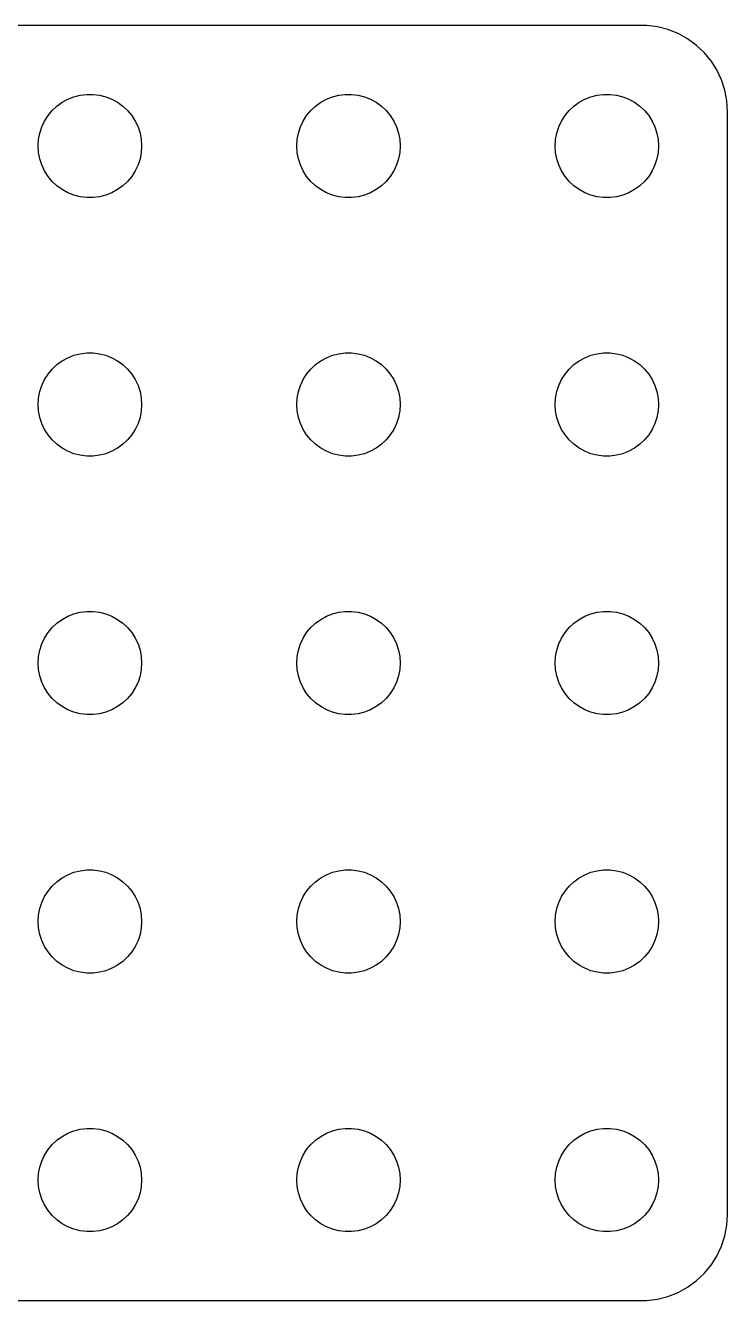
# Model space of a CAD drawing. Header units: metres. Extents: x -18 to 18, y 150 to 270.
# Drawn here: x -1.87 to 18.5, y 149.5 to 186.5 of the extents above; entities that cross this region are included whole.
import ezdxf

# ---------------------------------------------------------------- set-up
doc = ezdxf.new("R2010")
doc.units = ezdxf.units.M

msp = doc.modelspace()

# ---------------------------------------------------------------- linework, layer by layer
for p, q in [((16.157, 186.495), (-16.157, 186.495)), ((16.4684, 186.456), (16.157, 186.495)), ((16.7725, 186.378), (16.4684, 186.456)), ((17.0644, 186.262), (16.7725, 186.378)), ((17.3396, 186.111), (17.0644, 186.262)), ((17.5936, 185.926), (17.3396, 186.111)), ((17.8224, 185.711), (17.5936, 185.926)), ((18.0225, 185.469), (17.8224, 185.711)), ((18.1908, 185.204), (18.0225, 185.469)), ((18.3244, 184.92), (18.1908, 185.204)), ((18.4214, 184.622), (18.3244, 184.92)), ((18.4803, 184.313), (18.4214, 184.622)), ((-0.956131, 184.156), (-0.803726, 184.266)), ((-0.803726, 184.266), (-0.638657, 184.357)), ((-0.638657, 184.357), (-0.463516, 184.427)), ((-0.463516, 184.427), (-0.281067, 184.473)), ((-0.281067, 184.473), (-0.094177, 184.497)), ((-0.094177, 184.497), (0.094177, 184.497)), ((0.094177, 184.497), (0.281067, 184.473)), ((0.281067, 184.473), (0.463516, 184.427)), ((0.463516, 184.427), (0.638657, 184.357)), ((0.638657, 184.357), (0.803726, 184.266)), ((0.803726, 184.266), (0.956131, 184.156)), ((6.54385, 184.156), (6.69626, 184.266)), ((6.69626, 184.266), (6.86133, 184.357)), ((6.86133, 184.357), (7.03647, 184.427)), ((7.03647, 184.427), (7.21892, 184.473)), ((7.21892, 184.473), (7.40581, 184.497)), ((7.40581, 184.497), (7.59418, 184.497)), ((7.59418, 184.497), (7.78107, 184.473)), ((7.78107, 184.473), (7.96352, 184.427)), ((7.96352, 184.427), (8.13866, 184.357)), ((8.13866, 184.357), (8.30373, 184.266)), ((8.30373, 184.266), (8.45613, 184.156)), ((14.0439, 184.156), (14.1963, 184.266)), ((14.1963, 184.266), (14.3613, 184.357)), ((14.3613, 184.357), (14.5365, 184.427)), ((14.5365, 184.427), (14.7189, 184.473)), ((14.7189, 184.473), (14.9058, 184.497)), ((14.9058, 184.497), (15.0942, 184.497)), ((15.0942, 184.497), (15.2811, 184.473)), ((15.2811, 184.473), (15.4635, 184.427)), ((15.4635, 184.427), (15.6387, 184.357)), ((15.6387, 184.357), (15.8037, 184.266)), ((15.8037, 184.266), (15.9561, 184.156)), ((18.5, 184), (18.4803, 184.313)), ((-1.31445, 183.723), (-1.21352, 183.882)), ((-1.21352, 183.882), (-1.09344, 184.027)), ((-1.09344, 184.027), (-0.956131, 184.156)), ((0.956131, 184.156), (1.09344, 184.027)), ((1.09344, 184.027), (1.21352, 183.882)), ((1.21352, 183.882), (1.31445, 183.723)), ((6.18553, 183.723), (6.28647, 183.882)), ((6.28647, 183.882), (6.40654, 184.027)), ((6.40654, 184.027), (6.54385, 184.156)), ((8.45613, 184.156), (8.59344, 184.027)), ((8.59344, 184.027), (8.71352, 183.882)), ((8.71352, 183.882), (8.81445, 183.723)), ((13.6855, 183.723), (13.7865, 183.882)), ((13.7865, 183.882), (13.9065, 184.027)), ((13.9065, 184.027), (14.0439, 184.156)), ((15.9561, 184.156), (16.0934, 184.027)), ((16.0934, 184.027), (16.2135, 183.882)), ((16.2135, 183.882), (16.3145, 183.723)), ((18.5, 152), (18.5, 184)), ((-1.45287, 183.373), (-1.39465, 183.552)), ((-1.39465, 183.552), (-1.31445, 183.723)), ((1.31445, 183.723), (1.39465, 183.552)), ((1.39465, 183.552), (1.45287, 183.373)), ((6.04712, 183.373), (6.10533, 183.552)), ((6.10533, 183.552), (6.18553, 183.723)), ((8.81445, 183.723), (8.89465, 183.552)), ((8.89465, 183.552), (8.95287, 183.373)), ((13.5471, 183.373), (13.6053, 183.552)), ((13.6053, 183.552), (13.6855, 183.723)), ((16.3145, 183.723), (16.3947, 183.552)), ((16.3947, 183.552), (16.4529, 183.373)), ((-1.5, 183), (-1.48816, 183.188)), ((-1.48816, 183.188), (-1.45287, 183.373)), ((1.45287, 183.373), (1.48816, 183.188)), ((1.48816, 183.188), (1.5, 183)), ((6, 183), (6.01183, 183.188)), ((6.01183, 183.188), (6.04712, 183.373)), ((8.95287, 183.373), (8.98816, 183.188)), ((8.98816, 183.188), (9, 183)), ((13.5, 183), (13.5118, 183.188)), ((13.5118, 183.188), (13.5471, 183.373)), ((16.4529, 183.373), (16.4882, 183.188)), ((16.4882, 183.188), (16.5, 183)), ((-1.48816, 182.812), (-1.5, 183)), ((-1.45287, 182.627), (-1.48816, 182.812)), ((1.48816, 182.812), (1.45287, 182.627)), ((1.5, 183), (1.48816, 182.812)), ((6.01183, 182.812), (6, 183)), ((6.04712, 182.627), (6.01183, 182.812)), ((8.98816, 182.812), (8.95287, 182.627)), ((9, 183), (8.98816, 182.812)), ((13.5118, 182.812), (13.5, 183)), ((13.5471, 182.627), (13.5118, 182.812)), ((16.4882, 182.812), (16.4529, 182.627)), ((16.5, 183), (16.4882, 182.812)), ((-1.39465, 182.448), (-1.45287, 182.627)), ((-1.31445, 182.277), (-1.39465, 182.448)), ((1.39465, 182.448), (1.31445, 182.277)), ((1.45287, 182.627), (1.39465, 182.448)), ((6.10533, 182.448), (6.04712, 182.627)), ((6.18553, 182.277), (6.10533, 182.448)), ((8.89465, 182.448), (8.81445, 182.277)), ((8.95287, 182.627), (8.89465, 182.448)), ((13.6053, 182.448), (13.5471, 182.627)), ((13.6855, 182.277), (13.6053, 182.448)), ((16.3947, 182.448), (16.3145, 182.277)), ((16.4529, 182.627), (16.3947, 182.448)), ((-1.21352, 182.118), (-1.31445, 182.277)), ((-1.09344, 181.973), (-1.21352, 182.118)), ((1.21352, 182.118), (1.09344, 181.973)), ((1.31445, 182.277), (1.21352, 182.118)), ((6.28647, 182.118), (6.18553, 182.277)), ((6.40654, 181.973), (6.28647, 182.118)), ((8.71352, 182.118), (8.59344, 181.973)), ((8.81445, 182.277), (8.71352, 182.118)), ((13.7865, 182.118), (13.6855, 182.277)), ((13.9065, 181.973), (13.7865, 182.118)), ((16.2135, 182.118), (16.0934, 181.973)), ((16.3145, 182.277), (16.2135, 182.118)), ((-0.956131, 181.844), (-1.09344, 181.973)), ((-0.803726, 181.734), (-0.956131, 181.844)), ((-0.638657, 181.643), (-0.803726, 181.734)), ((-0.463516, 181.573), (-0.638657, 181.643)), ((0.638657, 181.643), (0.463516, 181.573)), ((0.803726, 181.734), (0.638657, 181.643)), ((0.956131, 181.844), (0.803726, 181.734)), ((1.09344, 181.973), (0.956131, 181.844)), ((6.54385, 181.844), (6.40654, 181.973)), ((6.69626, 181.734), (6.54385, 181.844)), ((6.86133, 181.643), (6.69626, 181.734)), ((7.03647, 181.573), (6.86133, 181.643)), ((8.13866, 181.643), (7.96352, 181.573)), ((8.30373, 181.734), (8.13866, 181.643)), ((8.45613, 181.844), (8.30373, 181.734)), ((8.59344, 181.973), (8.45613, 181.844)), ((14.0439, 181.844), (13.9065, 181.973)), ((14.1963, 181.734), (14.0439, 181.844)), ((14.3613, 181.643), (14.1963, 181.734)), ((14.5365, 181.573), (14.3613, 181.643)), ((15.6387, 181.643), (15.4635, 181.573)), ((15.8037, 181.734), (15.6387, 181.643)), ((15.9561, 181.844), (15.8037, 181.734)), ((16.0934, 181.973), (15.9561, 181.844)), ((-0.281067, 181.527), (-0.463516, 181.573)), ((-0.094177, 181.503), (-0.281067, 181.527)), ((0.094177, 181.503), (-0.094177, 181.503)), ((0.281067, 181.527), (0.094177, 181.503)), ((0.463516, 181.573), (0.281067, 181.527)), ((7.21892, 181.527), (7.03647, 181.573)), ((7.40581, 181.503), (7.21892, 181.527)), ((7.59418, 181.503), (7.40581, 181.503)), ((7.78107, 181.527), (7.59418, 181.503)), ((7.96352, 181.573), (7.78107, 181.527)), ((14.7189, 181.527), (14.5365, 181.573)), ((14.9058, 181.503), (14.7189, 181.527)), ((15.0942, 181.503), (14.9058, 181.503)), ((15.2811, 181.527), (15.0942, 181.503)), ((15.4635, 181.573), (15.2811, 181.527)), ((-0.803726, 176.766), (-0.638657, 176.857)), ((-0.638657, 176.857), (-0.463516, 176.927)), ((-0.463516, 176.927), (-0.281067, 176.973)), ((-0.281067, 176.973), (-0.094177, 176.997)), ((-0.094177, 176.997), (0.094177, 176.997)), ((0.094177, 176.997), (0.281067, 176.973)), ((0.281067, 176.973), (0.463516, 176.927)), ((0.463516, 176.927), (0.638657, 176.857)), ((0.638657, 176.857), (0.803726, 176.766)), ((6.69626, 176.766), (6.86133, 176.857)), ((6.86133, 176.857), (7.03647, 176.927)), ((7.03647, 176.927), (7.21892, 176.973)), ((7.21892, 176.973), (7.40581, 176.997)), ((7.40581, 176.997), (7.59418, 176.997)), ((7.59418, 176.997), (7.78107, 176.973)), ((7.78107, 176.973), (7.96352, 176.927)), ((7.96352, 176.927), (8.13866, 176.857)), ((8.13866, 176.857), (8.30373, 176.766)), ((14.1963, 176.766), (14.3613, 176.857)), ((14.3613, 176.857), (14.5365, 176.927)), ((14.5365, 176.927), (14.7189, 176.973)), ((14.7189, 176.973), (14.9058, 176.997)), ((14.9058, 176.997), (15.0942, 176.997)), ((15.0942, 176.997), (15.2811, 176.973)), ((15.2811, 176.973), (15.4635, 176.927)), ((15.4635, 176.927), (15.6387, 176.857)), ((15.6387, 176.857), (15.8037, 176.766)), ((-1.21352, 176.382), (-1.09344, 176.527)), ((-1.09344, 176.527), (-0.956131, 176.656)), ((-0.956131, 176.656), (-0.803726, 176.766)), ((0.803726, 176.766), (0.956131, 176.656)), ((0.956131, 176.656), (1.09344, 176.527)), ((1.09344, 176.527), (1.21352, 176.382)), ((6.28647, 176.382), (6.40654, 176.527)), ((6.40654, 176.527), (6.54385, 176.656)), ((6.54385, 176.656), (6.69626, 176.766)), ((8.30373, 176.766), (8.45613, 176.656)), ((8.45613, 176.656), (8.59344, 176.527)), ((8.59344, 176.527), (8.71352, 176.382)), ((13.7865, 176.382), (13.9065, 176.527)), ((13.9065, 176.527), (14.0439, 176.656)), ((14.0439, 176.656), (14.1963, 176.766)), ((15.8037, 176.766), (15.9561, 176.656)), ((15.9561, 176.656), (16.0934, 176.527)), ((16.0934, 176.527), (16.2135, 176.382)), ((-1.39465, 176.052), (-1.31445, 176.223)), ((-1.31445, 176.223), (-1.21352, 176.382)), ((1.21352, 176.382), (1.31445, 176.223)), ((1.31445, 176.223), (1.39465, 176.052)), ((6.10533, 176.052), (6.18553, 176.223)), ((6.18553, 176.223), (6.28647, 176.382)), ((8.71352, 176.382), (8.81445, 176.223)), ((8.81445, 176.223), (8.89465, 176.052)), ((13.6053, 176.052), (13.6855, 176.223)), ((13.6855, 176.223), (13.7865, 176.382)), ((16.2135, 176.382), (16.3145, 176.223)), ((16.3145, 176.223), (16.3947, 176.052)), ((-1.48816, 175.688), (-1.45287, 175.873)), ((-1.45287, 175.873), (-1.39465, 176.052)), ((1.39465, 176.052), (1.45287, 175.873)), ((1.45287, 175.873), (1.48816, 175.688)), ((6.01183, 175.688), (6.04712, 175.873)), ((6.04712, 175.873), (6.10533, 176.052)), ((8.89465, 176.052), (8.95287, 175.873)), ((8.95287, 175.873), (8.98816, 175.688)), ((13.5118, 175.688), (13.5471, 175.873)), ((13.5471, 175.873), (13.6053, 176.052)), ((16.3947, 176.052), (16.4529, 175.873)), ((16.4529, 175.873), (16.4882, 175.688)), ((-1.5, 175.5), (-1.48816, 175.688)), ((-1.48816, 175.312), (-1.5, 175.5)), ((1.48816, 175.688), (1.5, 175.5)), ((1.5, 175.5), (1.48816, 175.312)), ((6, 175.5), (6.01183, 175.688)), ((6.01183, 175.312), (6, 175.5)), ((8.98816, 175.688), (9, 175.5)), ((9, 175.5), (8.98816, 175.312)), ((13.5, 175.5), (13.5118, 175.688)), ((13.5118, 175.312), (13.5, 175.5)), ((16.4882, 175.688), (16.5, 175.5)), ((16.5, 175.5), (16.4882, 175.312)), ((-1.45287, 175.127), (-1.48816, 175.312)), ((-1.39465, 174.948), (-1.45287, 175.127)), ((1.45287, 175.127), (1.39465, 174.948)), ((1.48816, 175.312), (1.45287, 175.127)), ((6.04712, 175.127), (6.01183, 175.312)), ((6.10533, 174.948), (6.04712, 175.127)), ((8.95287, 175.127), (8.89465, 174.948)), ((8.98816, 175.312), (8.95287, 175.127)), ((13.5471, 175.127), (13.5118, 175.312)), ((13.6053, 174.948), (13.5471, 175.127)), ((16.4529, 175.127), (16.3947, 174.948)), ((16.4882, 175.312), (16.4529, 175.127)), ((-1.31445, 174.777), (-1.39465, 174.948)), ((-1.21352, 174.618), (-1.31445, 174.777)), ((-1.09344, 174.473), (-1.21352, 174.618)), ((1.21352, 174.618), (1.09344, 174.473)), ((1.31445, 174.777), (1.21352, 174.618)), ((1.39465, 174.948), (1.31445, 174.777)), ((6.18553, 174.777), (6.10533, 174.948)), ((6.28647, 174.618), (6.18553, 174.777)), ((6.40654, 174.473), (6.28647, 174.618)), ((8.71352, 174.618), (8.59344, 174.473)), ((8.81445, 174.777), (8.71352, 174.618)), ((8.89465, 174.948), (8.81445, 174.777)), ((13.6855, 174.777), (13.6053, 174.948)), ((13.7865, 174.618), (13.6855, 174.777)), ((13.9065, 174.473), (13.7865, 174.618)), ((16.2135, 174.618), (16.0934, 174.473)), ((16.3145, 174.777), (16.2135, 174.618)), ((16.3947, 174.948), (16.3145, 174.777)), ((-0.956131, 174.344), (-1.09344, 174.473)), ((-0.803726, 174.234), (-0.956131, 174.344)), ((-0.638657, 174.143), (-0.803726, 174.234)), ((0.803726, 174.234), (0.638657, 174.143)), ((0.956131, 174.344), (0.803726, 174.234)), ((1.09344, 174.473), (0.956131, 174.344)), ((6.54385, 174.344), (6.40654, 174.473)), ((6.69626, 174.234), (6.54385, 174.344)), ((6.86133, 174.143), (6.69626, 174.234)), ((8.30373, 174.234), (8.13866, 174.143)), ((8.45613, 174.344), (8.30373, 174.234)), ((8.59344, 174.473), (8.45613, 174.344)), ((14.0439, 174.344), (13.9065, 174.473)), ((14.1963, 174.234), (14.0439, 174.344)), ((14.3613, 174.143), (14.1963, 174.234)), ((15.8037, 174.234), (15.6387, 174.143)), ((15.9561, 174.344), (15.8037, 174.234)), ((16.0934, 174.473), (15.9561, 174.344)), ((-0.463516, 174.073), (-0.638657, 174.143)), ((-0.281067, 174.027), (-0.463516, 174.073)), ((-0.094177, 174.003), (-0.281067, 174.027)), ((0.094177, 174.003), (-0.094177, 174.003)), ((0.281067, 174.027), (0.094177, 174.003)), ((0.463516, 174.073), (0.281067, 174.027)), ((0.638657, 174.143), (0.463516, 174.073)), ((7.03647, 174.073), (6.86133, 174.143)), ((7.21892, 174.027), (7.03647, 174.073)), ((7.40581, 174.003), (7.21892, 174.027)), ((7.59418, 174.003), (7.40581, 174.003)), ((7.78107, 174.027), (7.59418, 174.003)), ((7.96352, 174.073), (7.78107, 174.027)), ((8.13866, 174.143), (7.96352, 174.073)), ((14.5365, 174.073), (14.3613, 174.143)), ((14.7189, 174.027), (14.5365, 174.073)), ((14.9058, 174.003), (14.7189, 174.027)), ((15.0942, 174.003), (14.9058, 174.003)), ((15.2811, 174.027), (15.0942, 174.003)), ((15.4635, 174.073), (15.2811, 174.027)), ((15.6387, 174.143), (15.4635, 174.073)), ((-0.638657, 169.357), (-0.463516, 169.427)), ((-0.463516, 169.427), (-0.281067, 169.473)), ((-0.281067, 169.473), (-0.094177, 169.497)), ((-0.094177, 169.497), (0.094177, 169.497)), ((0.094177, 169.497), (0.281067, 169.473)), ((0.281067, 169.473), (0.463516, 169.427)), ((0.463516, 169.427), (0.638657, 169.357)), ((6.86133, 169.357), (7.03647, 169.427)), ((7.03647, 169.427), (7.21892, 169.473)), ((7.21892, 169.473), (7.40581, 169.497)), ((7.40581, 169.497), (7.59418, 169.497)), ((7.59418, 169.497), (7.78107, 169.473)), ((7.78107, 169.473), (7.96352, 169.427)), ((7.96352, 169.427), (8.13866, 169.357)), ((14.3613, 169.357), (14.5365, 169.427)), ((14.5365, 169.427), (14.7189, 169.473)), ((14.7189, 169.473), (14.9058, 169.497)), ((14.9058, 169.497), (15.0942, 169.497)), ((15.0942, 169.497), (15.2811, 169.473)), ((15.2811, 169.473), (15.4635, 169.427)), ((15.4635, 169.427), (15.6387, 169.357)), ((-1.09344, 169.027), (-0.956131, 169.156)), ((-0.956131, 169.156), (-0.803726, 169.266)), ((-0.803726, 169.266), (-0.638657, 169.357)), ((0.638657, 169.357), (0.803726, 169.266)), ((0.803726, 169.266), (0.956131, 169.156)), ((0.956131, 169.156), (1.09344, 169.027)), ((6.40654, 169.027), (6.54385, 169.156)), ((6.54385, 169.156), (6.69626, 169.266)), ((6.69626, 169.266), (6.86133, 169.357)), ((8.13866, 169.357), (8.30373, 169.266)), ((8.30373, 169.266), (8.45613, 169.156)), ((8.45613, 169.156), (8.59344, 169.027)), ((13.9065, 169.027), (14.0439, 169.156)), ((14.0439, 169.156), (14.1963, 169.266)), ((14.1963, 169.266), (14.3613, 169.357)), ((15.6387, 169.357), (15.8037, 169.266)), ((15.8037, 169.266), (15.9561, 169.156)), ((15.9561, 169.156), (16.0934, 169.027)), ((-1.39465, 168.552), (-1.31445, 168.723)), ((-1.31445, 168.723), (-1.21352, 168.882)), ((-1.21352, 168.882), (-1.09344, 169.027)), ((1.09344, 169.027), (1.21352, 168.882)), ((1.21352, 168.882), (1.31445, 168.723)), ((1.31445, 168.723), (1.39465, 168.552)), ((6.10533, 168.552), (6.18553, 168.723)), ((6.18553, 168.723), (6.28647, 168.882)), ((6.28647, 168.882), (6.40654, 169.027)), ((8.59344, 169.027), (8.71352, 168.882)), ((8.71352, 168.882), (8.81445, 168.723)), ((8.81445, 168.723), (8.89465, 168.552)), ((13.6053, 168.552), (13.6855, 168.723)), ((13.6855, 168.723), (13.7865, 168.882)), ((13.7865, 168.882), (13.9065, 169.027)), ((16.0934, 169.027), (16.2135, 168.882)), ((16.2135, 168.882), (16.3145, 168.723)), ((16.3145, 168.723), (16.3947, 168.552)), ((-1.48816, 168.188), (-1.45287, 168.373)), ((-1.45287, 168.373), (-1.39465, 168.552)), ((1.39465, 168.552), (1.45287, 168.373)), ((1.45287, 168.373), (1.48816, 168.188)), ((6.01183, 168.188), (6.04712, 168.373)), ((6.04712, 168.373), (6.10533, 168.552)), ((8.89465, 168.552), (8.95287, 168.373)), ((8.95287, 168.373), (8.98816, 168.188)), ((13.5118, 168.188), (13.5471, 168.373)), ((13.5471, 168.373), (13.6053, 168.552)), ((16.3947, 168.552), (16.4529, 168.373)), ((16.4529, 168.373), (16.4882, 168.188)), ((-1.5, 168), (-1.48816, 168.188)), ((-1.48816, 167.812), (-1.5, 168)), ((1.48816, 168.188), (1.5, 168)), ((1.5, 168), (1.48816, 167.812)), ((6, 168), (6.01183, 168.188)), ((6.01183, 167.812), (6, 168)), ((8.98816, 168.188), (9, 168)), ((9, 168), (8.98816, 167.812)), ((13.5, 168), (13.5118, 168.188)), ((13.5118, 167.812), (13.5, 168)), ((16.4882, 168.188), (16.5, 168)), ((16.5, 168), (16.4882, 167.812)), ((-1.45287, 167.627), (-1.48816, 167.812)), ((-1.39465, 167.448), (-1.45287, 167.627)), ((1.45287, 167.627), (1.39465, 167.448)), ((1.48816, 167.812), (1.45287, 167.627)), ((6.04712, 167.627), (6.01183, 167.812)), ((6.10533, 167.448), (6.04712, 167.627)), ((8.95287, 167.627), (8.89465, 167.448)), ((8.98816, 167.812), (8.95287, 167.627)), ((13.5471, 167.627), (13.5118, 167.812)), ((13.6053, 167.448), (13.5471, 167.627)), ((16.4529, 167.627), (16.3947, 167.448)), ((16.4882, 167.812), (16.4529, 167.627)), ((-1.31445, 167.277), (-1.39465, 167.448)), ((-1.21352, 167.118), (-1.31445, 167.277)), ((1.31445, 167.277), (1.21352, 167.118)), ((1.39465, 167.448), (1.31445, 167.277)), ((6.18553, 167.277), (6.10533, 167.448)), ((6.28647, 167.118), (6.18553, 167.277)), ((8.81445, 167.277), (8.71352, 167.118)), ((8.89465, 167.448), (8.81445, 167.277)), ((13.6855, 167.277), (13.6053, 167.448)), ((13.7865, 167.118), (13.6855, 167.277)), ((16.3145, 167.277), (16.2135, 167.118)), ((16.3947, 167.448), (16.3145, 167.277)), ((-1.09344, 166.973), (-1.21352, 167.118)), ((-0.956131, 166.844), (-1.09344, 166.973)), ((-0.803726, 166.734), (-0.956131, 166.844)), ((0.956131, 166.844), (0.803726, 166.734)), ((1.09344, 166.973), (0.956131, 166.844)), ((1.21352, 167.118), (1.09344, 166.973)), ((6.40654, 166.973), (6.28647, 167.118)), ((6.54385, 166.844), (6.40654, 166.973)), ((6.69626, 166.734), (6.54385, 166.844)), ((8.45613, 166.844), (8.30373, 166.734)), ((8.59344, 166.973), (8.45613, 166.844)), ((8.71352, 167.118), (8.59344, 166.973)), ((13.9065, 166.973), (13.7865, 167.118)), ((14.0439, 166.844), (13.9065, 166.973)), ((14.1963, 166.734), (14.0439, 166.844)), ((15.9561, 166.844), (15.8037, 166.734)), ((16.0934, 166.973), (15.9561, 166.844)), ((16.2135, 167.118), (16.0934, 166.973)), ((-0.638657, 166.643), (-0.803726, 166.734)), ((-0.463516, 166.573), (-0.638657, 166.643)), ((-0.281067, 166.527), (-0.463516, 166.573)), ((-0.094177, 166.503), (-0.281067, 166.527)), ((0.094177, 166.503), (-0.094177, 166.503)), ((0.281067, 166.527), (0.094177, 166.503)), ((0.463516, 166.573), (0.281067, 166.527)), ((0.638657, 166.643), (0.463516, 166.573)), ((0.803726, 166.734), (0.638657, 166.643)), ((6.86133, 166.643), (6.69626, 166.734)), ((7.03647, 166.573), (6.86133, 166.643)), ((7.21892, 166.527), (7.03647, 166.573)), ((7.40581, 166.503), (7.21892, 166.527)), ((7.59418, 166.503), (7.40581, 166.503)), ((7.78107, 166.527), (7.59418, 166.503)), ((7.96352, 166.573), (7.78107, 166.527)), ((8.13866, 166.643), (7.96352, 166.573)), ((8.30373, 166.734), (8.13866, 166.643)), ((14.3613, 166.643), (14.1963, 166.734)), ((14.5365, 166.573), (14.3613, 166.643)), ((14.7189, 166.527), (14.5365, 166.573)), ((14.9058, 166.503), (14.7189, 166.527)), ((15.0942, 166.503), (14.9058, 166.503)), ((15.2811, 166.527), (15.0942, 166.503)), ((15.4635, 166.573), (15.2811, 166.527)), ((15.6387, 166.643), (15.4635, 166.573)), ((15.8037, 166.734), (15.6387, 166.643)), ((-1.09344, 161.527), (-0.956131, 161.656)), ((-0.956131, 161.656), (-0.803726, 161.766)), ((-0.803726, 161.766), (-0.638657, 161.857)), ((-0.638657, 161.857), (-0.463516, 161.927)), ((-0.463516, 161.927), (-0.281067, 161.973)), ((-0.281067, 161.973), (-0.094177, 161.997)), ((-0.094177, 161.997), (0.094177, 161.997)), ((0.094177, 161.997), (0.281067, 161.973)), ((0.281067, 161.973), (0.463516, 161.927)), ((0.463516, 161.927), (0.638657, 161.857)), ((0.638657, 161.857), (0.803726, 161.766)), ((0.803726, 161.766), (0.956131, 161.656)), ((0.956131, 161.656), (1.09344, 161.527)), ((6.40654, 161.527), (6.54385, 161.656)), ((6.54385, 161.656), (6.69626, 161.766)), ((6.69626, 161.766), (6.86133, 161.857)), ((6.86133, 161.857), (7.03647, 161.927)), ((7.03647, 161.927), (7.21892, 161.973)), ((7.21892, 161.973), (7.40581, 161.997)), ((7.40581, 161.997), (7.59418, 161.997)), ((7.59418, 161.997), (7.78107, 161.973)), ((7.78107, 161.973), (7.96352, 161.927)), ((7.96352, 161.927), (8.13866, 161.857)), ((8.13866, 161.857), (8.30373, 161.766)), ((8.30373, 161.766), (8.45613, 161.656)), ((8.45613, 161.656), (8.59344, 161.527)), ((13.9065, 161.527), (14.0439, 161.656)), ((14.0439, 161.656), (14.1963, 161.766)), ((14.1963, 161.766), (14.3613, 161.857)), ((14.3613, 161.857), (14.5365, 161.927)), ((14.5365, 161.927), (14.7189, 161.973)), ((14.7189, 161.973), (14.9058, 161.997)), ((14.9058, 161.997), (15.0942, 161.997)), ((15.0942, 161.997), (15.2811, 161.973)), ((15.2811, 161.973), (15.4635, 161.927)), ((15.4635, 161.927), (15.6387, 161.857)), ((15.6387, 161.857), (15.8037, 161.766)), ((15.8037, 161.766), (15.9561, 161.656)), ((15.9561, 161.656), (16.0934, 161.527)), ((-1.31445, 161.223), (-1.21352, 161.382)), ((-1.21352, 161.382), (-1.09344, 161.527)), ((1.09344, 161.527), (1.21352, 161.382)), ((1.21352, 161.382), (1.31445, 161.223)), ((6.18553, 161.223), (6.28647, 161.382)), ((6.28647, 161.382), (6.40654, 161.527)), ((8.59344, 161.527), (8.71352, 161.382)), ((8.71352, 161.382), (8.81445, 161.223)), ((13.6855, 161.223), (13.7865, 161.382)), ((13.7865, 161.382), (13.9065, 161.527)), ((16.0934, 161.527), (16.2135, 161.382)), ((16.2135, 161.382), (16.3145, 161.223)), ((-1.45287, 160.873), (-1.39465, 161.052)), ((-1.39465, 161.052), (-1.31445, 161.223)), ((1.31445, 161.223), (1.39465, 161.052)), ((1.39465, 161.052), (1.45287, 160.873)), ((6.04712, 160.873), (6.10533, 161.052)), ((6.10533, 161.052), (6.18553, 161.223)), ((8.81445, 161.223), (8.89465, 161.052)), ((8.89465, 161.052), (8.95287, 160.873)), ((13.5471, 160.873), (13.6053, 161.052)), ((13.6053, 161.052), (13.6855, 161.223)), ((16.3145, 161.223), (16.3947, 161.052)), ((16.3947, 161.052), (16.4529, 160.873)), ((-1.5, 160.5), (-1.48816, 160.688)), ((-1.48816, 160.688), (-1.45287, 160.873)), ((1.45287, 160.873), (1.48816, 160.688)), ((1.48816, 160.688), (1.5, 160.5)), ((6, 160.5), (6.01183, 160.688)), ((6.01183, 160.688), (6.04712, 160.873)), ((8.95287, 160.873), (8.98816, 160.688)), ((8.98816, 160.688), (9, 160.5)), ((13.5, 160.5), (13.5118, 160.688)), ((13.5118, 160.688), (13.5471, 160.873)), ((16.4529, 160.873), (16.4882, 160.688)), ((16.4882, 160.688), (16.5, 160.5)), ((-1.48816, 160.312), (-1.5, 160.5)), ((-1.45287, 160.127), (-1.48816, 160.312)), ((1.48816, 160.312), (1.45287, 160.127)), ((1.5, 160.5), (1.48816, 160.312)), ((6.01183, 160.312), (6, 160.5)), ((6.04712, 160.127), (6.01183, 160.312)), ((8.98816, 160.312), (8.95287, 160.127)), ((9, 160.5), (8.98816, 160.312)), ((13.5118, 160.312), (13.5, 160.5)), ((13.5471, 160.127), (13.5118, 160.312)), ((16.4882, 160.312), (16.4529, 160.127)), ((16.5, 160.5), (16.4882, 160.312)), ((-1.39465, 159.948), (-1.45287, 160.127)), ((-1.31445, 159.777), (-1.39465, 159.948)), ((1.39465, 159.948), (1.31445, 159.777)), ((1.45287, 160.127), (1.39465, 159.948)), ((6.10533, 159.948), (6.04712, 160.127)), ((6.18553, 159.777), (6.10533, 159.948)), ((8.89465, 159.948), (8.81445, 159.777)), ((8.95287, 160.127), (8.89465, 159.948)), ((13.6053, 159.948), (13.5471, 160.127)), ((13.6855, 159.777), (13.6053, 159.948)), ((16.3947, 159.948), (16.3145, 159.777)), ((16.4529, 160.127), (16.3947, 159.948)), ((-1.21352, 159.618), (-1.31445, 159.777)), ((-1.09344, 159.473), (-1.21352, 159.618)), ((-0.956131, 159.344), (-1.09344, 159.473)), ((1.09344, 159.473), (0.956131, 159.344)), ((1.21352, 159.618), (1.09344, 159.473)), ((1.31445, 159.777), (1.21352, 159.618)), ((6.28647, 159.618), (6.18553, 159.777)), ((6.40654, 159.473), (6.28647, 159.618)), ((6.54385, 159.344), (6.40654, 159.473)), ((8.59344, 159.473), (8.45613, 159.344)), ((8.71352, 159.618), (8.59344, 159.473)), ((8.81445, 159.777), (8.71352, 159.618)), ((13.7865, 159.618), (13.6855, 159.777)), ((13.9065, 159.473), (13.7865, 159.618)), ((14.0439, 159.344), (13.9065, 159.473)), ((16.0934, 159.473), (15.9561, 159.344)), ((16.2135, 159.618), (16.0934, 159.473)), ((16.3145, 159.777), (16.2135, 159.618)), ((-0.803726, 159.234), (-0.956131, 159.344)), ((-0.638657, 159.143), (-0.803726, 159.234)), ((-0.463516, 159.073), (-0.638657, 159.143)), ((-0.281067, 159.027), (-0.463516, 159.073)), ((0.463516, 159.073), (0.281067, 159.027)), ((0.638657, 159.143), (0.463516, 159.073)), ((0.803726, 159.234), (0.638657, 159.143)), ((0.956131, 159.344), (0.803726, 159.234)), ((6.69626, 159.234), (6.54385, 159.344)), ((6.86133, 159.143), (6.69626, 159.234)), ((7.03647, 159.073), (6.86133, 159.143)), ((7.21892, 159.027), (7.03647, 159.073)), ((7.96352, 159.073), (7.78107, 159.027)), ((8.13866, 159.143), (7.96352, 159.073)), ((8.30373, 159.234), (8.13866, 159.143)), ((8.45613, 159.344), (8.30373, 159.234)), ((14.1963, 159.234), (14.0439, 159.344)), ((14.3613, 159.143), (14.1963, 159.234)), ((14.5365, 159.073), (14.3613, 159.143)), ((14.7189, 159.027), (14.5365, 159.073)), ((15.4635, 159.073), (15.2811, 159.027)), ((15.6387, 159.143), (15.4635, 159.073)), ((15.8037, 159.234), (15.6387, 159.143)), ((15.9561, 159.344), (15.8037, 159.234)), ((-0.094177, 159.003), (-0.281067, 159.027)), ((0.094177, 159.003), (-0.094177, 159.003)), ((0.281067, 159.027), (0.094177, 159.003)), ((7.40581, 159.003), (7.21892, 159.027)), ((7.59418, 159.003), (7.40581, 159.003)), ((7.78107, 159.027), (7.59418, 159.003)), ((14.9058, 159.003), (14.7189, 159.027)), ((15.0942, 159.003), (14.9058, 159.003)), ((15.2811, 159.027), (15.0942, 159.003)), ((-0.956131, 154.156), (-0.803726, 154.266)), ((-0.803726, 154.266), (-0.638657, 154.357)), ((-0.638657, 154.357), (-0.463516, 154.427)), ((-0.463516, 154.427), (-0.281067, 154.473)), ((-0.281067, 154.473), (-0.094177, 154.497)), ((-0.094177, 154.497), (0.094177, 154.497)), ((0.094177, 154.497), (0.281067, 154.473)), ((0.281067, 154.473), (0.463516, 154.427)), ((0.463516, 154.427), (0.638657, 154.357)), ((0.638657, 154.357), (0.803726, 154.266)), ((0.803726, 154.266), (0.956131, 154.156)), ((6.54385, 154.156), (6.69626, 154.266)), ((6.69626, 154.266), (6.86133, 154.357)), ((6.86133, 154.357), (7.03647, 154.427)), ((7.03647, 154.427), (7.21892, 154.473)), ((7.21892, 154.473), (7.40581, 154.497)), ((7.40581, 154.497), (7.59418, 154.497)), ((7.59418, 154.497), (7.78107, 154.473)), ((7.78107, 154.473), (7.96352, 154.427)), ((7.96352, 154.427), (8.13866, 154.357)), ((8.13866, 154.357), (8.30373, 154.266)), ((8.30373, 154.266), (8.45613, 154.156)), ((14.0439, 154.156), (14.1963, 154.266)), ((14.1963, 154.266), (14.3613, 154.357)), ((14.3613, 154.357), (14.5365, 154.427)), ((14.5365, 154.427), (14.7189, 154.473)), ((14.7189, 154.473), (14.9058, 154.497)), ((14.9058, 154.497), (15.0942, 154.497)), ((15.0942, 154.497), (15.2811, 154.473)), ((15.2811, 154.473), (15.4635, 154.427)), ((15.4635, 154.427), (15.6387, 154.357)), ((15.6387, 154.357), (15.8037, 154.266)), ((15.8037, 154.266), (15.9561, 154.156)), ((-1.31445, 153.723), (-1.21352, 153.882)), ((-1.21352, 153.882), (-1.09344, 154.027)), ((-1.09344, 154.027), (-0.956131, 154.156)), ((0.956131, 154.156), (1.09344, 154.027)), ((1.09344, 154.027), (1.21352, 153.882)), ((1.21352, 153.882), (1.31445, 153.723)), ((6.18553, 153.723), (6.28647, 153.882)), ((6.28647, 153.882), (6.40654, 154.027)), ((6.40654, 154.027), (6.54385, 154.156)), ((8.45613, 154.156), (8.59344, 154.027)), ((8.59344, 154.027), (8.71352, 153.882)), ((8.71352, 153.882), (8.81445, 153.723)), ((13.6855, 153.723), (13.7865, 153.882)), ((13.7865, 153.882), (13.9065, 154.027)), ((13.9065, 154.027), (14.0439, 154.156)), ((15.9561, 154.156), (16.0934, 154.027)), ((16.0934, 154.027), (16.2135, 153.882)), ((16.2135, 153.882), (16.3145, 153.723)), ((-1.45287, 153.373), (-1.39465, 153.552)), ((-1.39465, 153.552), (-1.31445, 153.723)), ((1.31445, 153.723), (1.39465, 153.552)), ((1.39465, 153.552), (1.45287, 153.373)), ((6.04712, 153.373), (6.10533, 153.552)), ((6.10533, 153.552), (6.18553, 153.723)), ((8.81445, 153.723), (8.89465, 153.552)), ((8.89465, 153.552), (8.95287, 153.373)), ((13.5471, 153.373), (13.6053, 153.552)), ((13.6053, 153.552), (13.6855, 153.723)), ((16.3145, 153.723), (16.3947, 153.552)), ((16.3947, 153.552), (16.4529, 153.373)), ((-1.5, 153), (-1.48816, 153.188)), ((-1.48816, 153.188), (-1.45287, 153.373)), ((1.45287, 153.373), (1.48816, 153.188)), ((1.48816, 153.188), (1.5, 153)), ((6, 153), (6.01183, 153.188)), ((6.01183, 153.188), (6.04712, 153.373)), ((8.95287, 153.373), (8.98816, 153.188)), ((8.98816, 153.188), (9, 153)), ((13.5, 153), (13.5118, 153.188)), ((13.5118, 153.188), (13.5471, 153.373)), ((16.4529, 153.373), (16.4882, 153.188)), ((16.4882, 153.188), (16.5, 153)), ((-1.48816, 152.812), (-1.5, 153)), ((-1.45287, 152.627), (-1.48816, 152.812)), ((1.48816, 152.812), (1.45287, 152.627)), ((1.5, 153), (1.48816, 152.812)), ((6.01183, 152.812), (6, 153)), ((6.04712, 152.627), (6.01183, 152.812)), ((8.98816, 152.812), (8.95287, 152.627)), ((9, 153), (8.98816, 152.812)), ((13.5118, 152.812), (13.5, 153)), ((13.5471, 152.627), (13.5118, 152.812)), ((16.4882, 152.812), (16.4529, 152.627)), ((16.5, 153), (16.4882, 152.812)), ((-1.39465, 152.448), (-1.45287, 152.627)), ((-1.31445, 152.277), (-1.39465, 152.448)), ((1.39465, 152.448), (1.31445, 152.277)), ((1.45287, 152.627), (1.39465, 152.448)), ((6.10533, 152.448), (6.04712, 152.627)), ((6.18553, 152.277), (6.10533, 152.448)), ((8.89465, 152.448), (8.81445, 152.277)), ((8.95287, 152.627), (8.89465, 152.448)), ((13.6053, 152.448), (13.5471, 152.627)), ((13.6855, 152.277), (13.6053, 152.448)), ((16.3947, 152.448), (16.3145, 152.277)), ((16.4529, 152.627), (16.3947, 152.448)), ((-1.21352, 152.118), (-1.31445, 152.277)), ((-1.09344, 151.973), (-1.21352, 152.118)), ((1.21352, 152.118), (1.09344, 151.973)), ((1.31445, 152.277), (1.21352, 152.118)), ((6.28647, 152.118), (6.18553, 152.277)), ((6.40654, 151.973), (6.28647, 152.118)), ((8.71352, 152.118), (8.59344, 151.973)), ((8.81445, 152.277), (8.71352, 152.118)), ((13.7865, 152.118), (13.6855, 152.277)), ((13.9065, 151.973), (13.7865, 152.118)), ((16.2135, 152.118), (16.0934, 151.973)), ((16.3145, 152.277), (16.2135, 152.118)), ((-0.956131, 151.844), (-1.09344, 151.973)), ((-0.803726, 151.734), (-0.956131, 151.844)), ((-0.638657, 151.643), (-0.803726, 151.734)), ((0.803726, 151.734), (0.638657, 151.643)), ((0.956131, 151.844), (0.803726, 151.734)), ((1.09344, 151.973), (0.956131, 151.844)), ((6.54385, 151.844), (6.40654, 151.973)), ((6.69626, 151.734), (6.54385, 151.844)), ((6.86133, 151.643), (6.69626, 151.734)), ((8.30373, 151.734), (8.13866, 151.643)), ((8.45613, 151.844), (8.30373, 151.734)), ((8.59344, 151.973), (8.45613, 151.844)), ((14.0439, 151.844), (13.9065, 151.973)), ((14.1963, 151.734), (14.0439, 151.844)), ((14.3613, 151.643), (14.1963, 151.734)), ((15.8037, 151.734), (15.6387, 151.643)), ((15.9561, 151.844), (15.8037, 151.734)), ((16.0934, 151.973), (15.9561, 151.844)), ((18.4214, 151.378), (18.4803, 151.687)), ((18.4803, 151.687), (18.5, 152)), ((-0.463516, 151.573), (-0.638657, 151.643)), ((-0.281067, 151.527), (-0.463516, 151.573)), ((-0.094177, 151.503), (-0.281067, 151.527)), ((0.094177, 151.503), (-0.094177, 151.503)), ((0.281067, 151.527), (0.094177, 151.503)), ((0.463516, 151.573), (0.281067, 151.527)), ((0.638657, 151.643), (0.463516, 151.573)), ((7.03647, 151.573), (6.86133, 151.643)), ((7.21892, 151.527), (7.03647, 151.573)), ((7.40581, 151.503), (7.21892, 151.527)), ((7.59418, 151.503), (7.40581, 151.503)), ((7.78107, 151.527), (7.59418, 151.503)), ((7.96352, 151.573), (7.78107, 151.527)), ((8.13866, 151.643), (7.96352, 151.573)), ((14.5365, 151.573), (14.3613, 151.643)), ((14.7189, 151.527), (14.5365, 151.573)), ((14.9058, 151.503), (14.7189, 151.527)), ((15.0942, 151.503), (14.9058, 151.503)), ((15.2811, 151.527), (15.0942, 151.503)), ((15.4635, 151.573), (15.2811, 151.527)), ((15.6387, 151.643), (15.4635, 151.573)), ((18.3244, 151.08), (18.4214, 151.378)), ((18.1908, 150.796), (18.3244, 151.08)), ((18.0225, 150.531), (18.1908, 150.796)), ((17.5936, 150.074), (17.8224, 150.289)), ((17.8224, 150.289), (18.0225, 150.531)), ((17.0644, 149.738), (17.3396, 149.889)), ((17.3396, 149.889), (17.5936, 150.074)), ((-16.157, 149.505), (16.157, 149.505)), ((16.157, 149.505), (16.4684, 149.544)), ((16.4684, 149.544), (16.7725, 149.622)), ((16.7725, 149.622), (17.0644, 149.738))]:
    msp.add_line(p, q)

doc.saveas('drawing.dxf')
